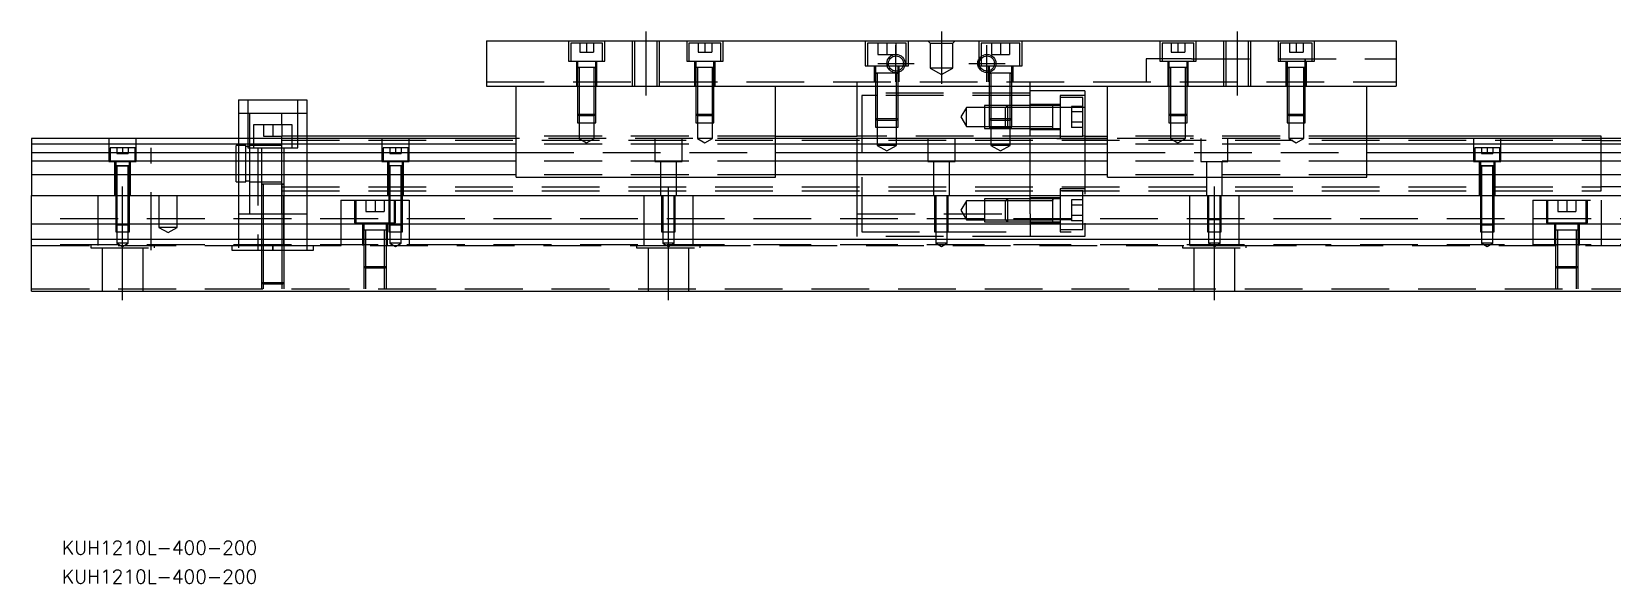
# Model space of a CAD drawing. Extents: x -8 to 590, y -295 to 102.
# Drawn here: x 0 to 347.5, y -295.2 to -174 of the extents above; entities that cross this region are included whole.
import ezdxf

# ---------------------------------------------------------------- set-up
doc = ezdxf.new("R2010")
doc.units = 0
doc.linetypes.add('CENTER', pattern=[50.8, 31.75, -6.35, 6.35, -6.35])
doc.linetypes.add('DASHED', pattern=[19.05, 12.7, -6.35])
doc.layers.get('0').update_dxf_attribs({"linetype": 'CONTINUOUS'})
doc.layers.add('CENTER', color=1, linetype='CENTER')
doc.styles.get("Standard").update_dxf_attribs({"font": 'txt.shx', "height": 3, "bigfont": 'bigfont.shx'})

# ---------------------------------------------------------------- blocks, each defined once
blk = doc.blocks.new('*U2')
at = {"color": 7, "linetype": 'CONTINUOUS'}
blk.add_text('KUH1210L-400-200', height=3, dxfattribs=at).set_placement((6.66, -295.21))
blk = doc.blocks.new('*U3')
at = {"color": 7, "linetype": 'CONTINUOUS'}
blk.add_text('KUH1210L-400-200', height=3, dxfattribs=at).set_placement((6.66, -288.87))

msp = doc.modelspace()

# ---------------------------------------------------------------- linework, layer by layer
at = {"color": 7, "linetype": 'CONTINUOUS'}
for p, q in [((100, -176), (100, -186)), ((100, -176), (300, -176)), ((300, -176), (300, -186)), ((100, -186), (300, -186)), ((106.5, -206), (106.5, -186)), ((163.5, -206), (163.5, -186)), ((219.5, -197), (219.5, -186)), ((231.5, -187), (219.5, -187)), ((231.5, -187), (231.5, -197)), ((236.5, -206), (236.5, -186)), ((293.5, -206), (293.5, -186)), ((45.5, -189), (45.5, -197.5)), ((45.5, -189), (60.5, -189)), ((60.5, -189), (60.5, -197.5)), ((224.5, -192.75), (224.5, -190.249994)), ((224.5, -195.250006), (224.5, -190.249994)), ((224.5, -195.250006), (224.5, -192.599968)), ((0, -197.5), (0, -198.752272)), ((106.5, -197.5), (0, -197.5)), ((106.5, -197), (60.5, -197)), ((236.5, -197.5), (163.5, -197.5)), ((214.1, -194.85), (219.5, -194.85)), ((231.5, -197), (236.5, -197)), ((345, -197), (293.5, -197)), ((400, -197.5), (293.5, -197.5)), ((345, -197.5), (345, -197)), ((106.5, -198.752272), (0, -198.752272)), ((0, -198.752272), (0, -200.52668)), ((0, -200.52668), (106.5, -200.52668)), ((0, -200.52668), (0, -202.423076)), ((236.5, -198.752272), (163.5, -198.752272)), ((163.5, -200.52668), (236.5, -200.52668)), ((400, -198.752272), (293.5, -198.752272)), ((293.5, -200.52668), (400, -200.52668)), ((0, -202.423076), (0, -205.477372)), ((106.5, -202.423076), (0, -202.423076)), ((236.5, -202.423076), (163.5, -202.423076)), ((400, -202.423076), (293.5, -202.423076)), ((106.5, -205.477372), (0, -205.477372)), ((0, -205.477372), (0, -210)), ((106.5, -206), (163.5, -206)), ((236.5, -205.477372), (163.5, -205.477372)), ((236.5, -206), (293.5, -206)), ((400, -205.477372), (293.5, -205.477372)), ((0, -216.3), (0, -210)), ((0, -210), (400, -210)), ((224.5, -213.25), (224.5, -210.749994)), ((224.5, -215.750006), (224.5, -210.749994)), ((224.5, -213.25), (224.5, -210.749994)), ((224.5, -215.750006), (224.5, -210.749994)), ((224.5, -215.35), (224.5, -211.15)), ((224.5, -215.750006), (224.5, -215.35)), ((400, -216.3), (0, -216.3)), ((0, -219.7), (0, -216.3)), ((0, -231), (0, -219.7)), ((400, -219.7), (0, -219.7)), ((0, -231), (400, -231))]:
    msp.add_line(p, q, dxfattribs=at)
at = {"color": 3, "linetype": 'DASHED'}
for p, q in [((118, -176), (118, -180.5)), ((125.5, -176.5), (118.5, -176.5)), ((118.5, -176.5), (118.5, -180.5)), ((120.5, -176.5), (120.5, -178.5)), ((122, -176.5), (122, -178.5)), ((123.5, -176.5), (123.5, -178.5)), ((125.5, -180.5), (125.5, -176.5)), ((126, -180.5), (126, -176)), ((132.000006, -176), (132.000006, -186)), ((132.5, -176), (132.5, -186)), ((137.5, -186), (137.5, -176)), ((137.999994, -186), (137.999994, -176)), ((144, -176), (144, -180.5)), ((151.5, -176.5), (144.5, -176.5)), ((144.5, -176.5), (144.5, -180.5)), ((146.5, -176.5), (146.5, -178.5)), ((148, -176.5), (148, -178.5)), ((149.5, -176.5), (149.5, -178.5)), ((151.5, -180.5), (151.5, -176.5)), ((152, -180.5), (152, -176)), ((183.25, -176), (183.25, -181.5)), ((192.25, -176.5), (183.75, -176.5)), ((183.75, -176.5), (183.75, -181.5)), ((186, -176.5), (186, -179)), ((188, -176.5), (188, -179)), ((190, -176.5), (190, -179)), ((192.25, -181.5), (192.25, -176.5)), ((192.75, -181.5), (192.75, -176)), ((197.5, -176.5), (197, -176)), ((197.5, -176.5), (197.5, -182)), ((197.5, -176.5), (202.5, -176.5)), ((202.5, -176.5), (203, -176)), ((202.5, -182), (202.5, -176.5)), ((208.25, -176), (208.25, -181.5)), ((217.25, -176.5), (208.75, -176.5)), ((208.75, -176.5), (208.75, -179.43875)), ((211, -176.5), (211, -179)), ((213, -176.5), (213, -179)), ((215, -176.5), (215, -179)), ((217.25, -181.5), (217.25, -176.5)), ((217.75, -181.5), (217.75, -176)), ((248, -176), (248, -180.5)), ((255.5, -176.5), (248.5, -176.5)), ((248.5, -176.5), (248.5, -180.5)), ((250.5, -176.5), (250.5, -178.5)), ((252, -176.5), (252, -178.5)), ((253.5, -176.5), (253.5, -178.5)), ((255.5, -180.5), (255.5, -176.5)), ((256, -180.5), (256, -176)), ((262.000006, -176), (262.000006, -186)), ((262.5, -176), (262.5, -186)), ((267.5, -186), (267.5, -176)), ((267.999994, -186), (267.999994, -176)), ((274, -176), (274, -180.5)), ((281.5, -176.5), (274.5, -176.5)), ((274.5, -176.5), (274.5, -180.5)), ((276.5, -176.5), (276.5, -178.5)), ((278, -176.5), (278, -178.5)), ((279.5, -176.5), (279.5, -178.5)), ((281.5, -180.5), (281.5, -176.5)), ((282, -180.5), (282, -176)), ((118, -180.5), (126, -180.5)), ((119.75, -180.5), (119.75, -186)), ((120, -180.5), (120, -181.9)), ((120.5, -178.5), (122, -178.5)), ((122, -178.5), (123.5, -178.5)), ((124, -181.9), (124, -180.5)), ((124.25, -186), (124.25, -180.5)), ((144, -180.5), (152, -180.5)), ((145.75, -180.5), (145.75, -186)), ((146, -180.5), (146, -181.9)), ((146.5, -178.5), (148, -178.5)), ((148, -178.5), (149.5, -178.5)), ((150, -181.9), (150, -180.5)), ((150.25, -186), (150.25, -180.5)), ((186, -179), (188, -179)), ((188, -179), (190, -179)), ((208.75, -179.43875), (208.75, -179.922968)), ((208.75, -179.922968), (208.75, -181.5)), ((211, -179), (213, -179)), ((213, -179), (215, -179)), ((245, -180), (245, -185)), ((255, -180), (245, -180)), ((248, -180.5), (256, -180.5)), ((249.75, -180.5), (249.75, -186)), ((250, -180.5), (250, -181.9)), ((250.5, -178.5), (252, -178.5)), ((252, -178.5), (253.5, -178.5)), ((254, -181.9), (254, -180.5)), ((254.25, -186), (254.25, -180.5)), ((255, -180), (300, -180)), ((274, -180.5), (282, -180.5)), ((275.75, -180.5), (275.75, -186)), ((276, -180.5), (276, -181.9)), ((276.5, -178.5), (278, -178.5)), ((278, -178.5), (279.5, -178.5)), ((280, -180.5), (280, -180)), ((280, -180), (280, -180.5)), ((280, -181.9), (280, -180.5)), ((280.25, -186), (280.25, -180.5)), ((124.000006, -181.9), (119.999994, -181.9)), ((124.000006, -181.9), (119.999994, -181.9)), ((124.000006, -181.9), (119.999994, -181.9)), ((120, -181.895), (120, -181.9)), ((120, -181.9), (120.216462, -181.9)), ((120.216708, -181.9), (120, -181.9)), ((120, -181.9), (120, -181.905)), ((120, -181.9), (120, -186)), ((123.783332, -181.9), (120.216708, -181.9)), ((120.35, -181.9), (120.35, -186)), ((123.65, -186), (123.65, -181.9)), ((124, -181.9), (123.783332, -181.9)), ((123.783538, -181.9), (124, -181.9)), ((124, -181.9), (124, -181.895)), ((124, -181.905), (124, -181.9)), ((124, -186), (124, -181.9)), ((150.000006, -181.9), (145.999994, -181.9)), ((146, -181.895), (146, -181.9)), ((146.216708, -181.9), (146, -181.9)), ((146, -181.9), (146, -181.905)), ((146, -181.9), (146, -186)), ((149.783332, -181.9), (146.216708, -181.9)), ((146.35, -181.9), (146.35, -186)), ((149.65, -186), (149.65, -181.9)), ((150, -181.9), (149.783332, -181.9)), ((150, -181.9), (150, -181.895)), ((150, -181.905), (150, -181.9)), ((150, -186), (150, -181.9)), ((183.25, -181.5), (192.75, -181.5)), ((185.25, -181.5), (185.25, -185)), ((190.500006, -183.1), (185.499994, -183.1)), ((190.500006, -183.1), (185.499994, -183.1)), ((185.5, -181.5), (185.5, -183.1)), ((185.5, -183.095), (185.5, -183.1)), ((185.5, -183.1), (185.757448, -183.1)), ((185.757468, -183.1), (185.5, -183.1)), ((185.5, -183.1), (185.5, -183.105)), ((185.5, -183.1), (185.5, -185)), ((190.013852, -183.1), (185.757468, -183.1)), ((185.9, -183.1), (185.9, -185)), ((190.242552, -183.1), (190.013852, -183.1)), ((190.1, -185), (190.1, -183.1)), ((190.5, -183.1), (190.242552, -183.1)), ((190.242602, -183.1), (190.5, -183.1)), ((190.5, -182.572418), (190.5, -181.5)), ((190.5, -182.936492), (190.5, -182.572418)), ((190.5, -183.1), (190.5, -182.936492)), ((190.5, -183.1), (190.5, -183.095)), ((190.5, -183.105), (190.5, -183.1)), ((190.5, -185), (190.5, -183.1)), ((190.75, -185), (190.75, -181.5)), ((202.5, -182), (197.5, -182)), ((197.5, -182), (200, -183.443376)), ((200, -183.443376), (202.5, -182)), ((208.25, -181.5), (217.75, -181.5)), ((210.25, -181.5), (210.25, -185)), ((215.500006, -183.1), (210.499994, -183.1)), ((215.500006, -183.1), (210.499994, -183.1)), ((210.5, -181.5), (210.5, -182.572418)), ((210.5, -182.572418), (210.5, -182.936492)), ((210.5, -182.936492), (210.5, -183.1)), ((210.5, -183.095), (210.5, -183.1)), ((210.5, -183.1), (210.757448, -183.1)), ((210.757468, -183.1), (210.5, -183.1)), ((210.5, -183.1), (210.5, -183.105)), ((210.5, -183.1), (210.5, -185)), ((215.242552, -183.1), (210.757468, -183.1)), ((210.9, -183.1), (210.9, -185)), ((215.1, -185), (215.1, -183.1)), ((215.5, -183.1), (215.242552, -183.1)), ((215.242602, -183.1), (215.5, -183.1)), ((215.5, -183.1), (215.5, -181.5)), ((215.5, -183.1), (215.5, -183.095)), ((215.5, -183.105), (215.5, -183.1)), ((215.5, -185), (215.5, -183.1)), ((215.75, -185), (215.75, -181.5)), ((254.000006, -181.9), (249.999994, -181.9)), ((254.000006, -181.9), (249.999994, -181.9)), ((254.000006, -181.9), (249.999994, -181.9)), ((254.000006, -181.9), (249.999994, -181.9)), ((250, -181.895), (250, -181.9)), ((250, -181.9), (250.216462, -181.9)), ((250.216708, -181.9), (250, -181.9)), ((250, -181.9), (250, -181.905)), ((250, -181.9), (250, -186)), ((253.783332, -181.9), (250.216708, -181.9)), ((250.35, -181.9), (250.35, -186)), ((253.65, -186), (253.65, -181.9)), ((254, -181.9), (253.783332, -181.9)), ((253.783538, -181.9), (254, -181.9)), ((254, -181.9), (254, -181.895)), ((254, -181.905), (254, -181.9)), ((254, -186), (254, -181.9)), ((280.000006, -181.9), (275.999994, -181.9)), ((280.000006, -181.9), (275.999994, -181.9)), ((280.000006, -181.9), (275.999994, -181.9)), ((280.000006, -181.9), (275.999994, -181.9)), ((276, -181.895), (276, -181.9)), ((276, -181.9), (276.216462, -181.9)), ((276.216708, -181.9), (276, -181.9)), ((276, -181.9), (276, -186)), ((276, -181.9), (276, -181.905)), ((279.783332, -181.9), (276.216708, -181.9)), ((276.35, -181.9), (276.35, -186)), ((279.65, -186), (279.65, -181.9)), ((280, -181.9), (279.783332, -181.9)), ((279.783538, -181.9), (280, -181.9)), ((280, -181.9), (280, -181.895)), ((280, -186), (280, -181.9)), ((280, -181.905), (280, -181.9)), ((100, -185), (300, -185)), ((120, -186), (120, -192.15)), ((120.000006, -186), (120.000002, -192.15)), ((120.35, -186), (120.35, -192.5)), ((123.65, -192.5), (123.65, -186)), ((123.999998, -192.15), (123.999994, -186)), ((124, -192.15), (124, -186)), ((146, -186), (146, -192.15)), ((146.000006, -186), (146.000002, -192.15)), ((146.35, -186), (146.35, -192.5)), ((149.65, -192.5), (149.65, -186)), ((149.999998, -192.15), (149.999994, -186)), ((150, -192.15), (150, -186)), ((181.5, -186), (181.5, -185)), ((219.5, -187.5), (181.5, -187.5)), ((185.5, -185), (185.5, -186)), ((185.5, -186), (185.5, -193.1)), ((185.500006, -185), (185.500006, -186)), ((185.500006, -186), (185.500006, -193.100006)), ((185.9, -185), (185.9, -186)), ((185.9, -186), (185.9, -193.5)), ((190.1, -193.5), (190.1, -185)), ((190.499994, -193.1), (190.499994, -185)), ((190.5, -193.1), (190.5, -185)), ((210.5, -185), (210.5, -193.1)), ((210.500006, -185), (210.500006, -193.1)), ((210.9, -185), (210.9, -193.5)), ((215.1, -193.5), (215.1, -185)), ((215.499994, -193.1), (215.499994, -185)), ((215.5, -193.1), (215.5, -185)), ((219.5, -186), (219.5, -185)), ((250, -186), (250, -192.15)), ((250.000006, -186), (250.000002, -192.15)), ((250.35, -186), (250.35, -192.5)), ((253.65, -192.5), (253.65, -186)), ((253.999998, -192.15), (253.999994, -186)), ((254, -192.15), (254, -186)), ((276, -186), (276, -192.15)), ((276.000006, -186), (276.000002, -192.15)), ((276.35, -186), (276.35, -192.5)), ((279.65, -192.5), (279.65, -186)), ((279.999998, -192.15), (279.999994, -186)), ((280, -192.15), (280, -186)), ((47.5, -189), (47.5, -199.5)), ((58.5, -199.5), (58.5, -189)), ((182.5, -188), (182.5, -206)), ((185.5, -188), (182.5, -188)), ((185.9, -188), (185.5, -188)), ((219.5, -188), (185.9, -188)), ((205.5, -190.65), (204.287564, -192.75)), ((205.5, -194.85), (205.5, -190.65)), ((209.5, -190.65), (205.5, -190.65)), ((214.5, -190.250002), (209.5, -190.250006)), ((209.5, -190.250006), (209.5, -195.249994)), ((214.1, -190.65), (209.5, -190.65)), ((214.5, -190.25), (214.1, -190.65)), ((214.1, -194.85), (214.1, -190.65)), ((219.5, -190.65), (214.1, -190.65)), ((214.5, -190.25), (214.5, -195.25)), ((219.5, -190.25), (214.5, -190.25)), ((219.5, -190.250006), (214.5, -190.250002)), ((226.1, -190), (219.5, -190)), ((224.5, -190.25), (219.5, -190.25)), ((225, -190.630684), (219.5, -190.630684)), ((224.5, -190.65), (219.5, -190.65)), ((224.5, -190.25), (224.495, -190.25)), ((224.5, -192.599968), (224.5, -190.249994)), ((224.5, -190.507468), (224.5, -190.25)), ((224.505, -190.25), (224.5, -190.25)), ((225, -190.25), (224.5, -190.25)), ((224.5, -192.599954), (224.5, -190.507468)), ((225.35, -190.25), (225, -190.25)), ((225.35, -190.630684), (225, -190.630684)), ((226.1, -190.25), (225.35, -190.25)), ((228.65, -190.630684), (225.35, -190.630684)), ((226.1, -188), (226.1, -197.5)), ((231.5, -188), (226.1, -188)), ((228.65, -188.5), (226.1, -188.5)), ((228.6, -190.440598), (228.6, -191.5953)), ((231.1, -190.440598), (228.6, -190.440598)), ((229, -188.5), (228.65, -188.5)), ((229, -190.630684), (228.65, -190.630684)), ((231.1, -188.5), (229, -188.5)), ((231.5, -190.630684), (229, -190.630684)), ((231.1, -197), (231.1, -188.5)), ((48, -192), (45.5, -192)), ((48, -197.5), (48, -192)), ((55, -192), (48, -192)), ((57.25, -194.5), (48.75, -194.5)), ((48.75, -194.5), (48.75, -197.5)), ((51, -194.5), (51, -197)), ((53, -194.5), (53, -197)), ((55, -194.5), (55, -192)), ((60.5, -192), (55, -192)), ((55, -194.5), (55, -197)), ((57.25, -197.5), (57.25, -194.5)), ((120, -192.15), (124, -192.15)), ((120, -192.15), (120.35, -192.5)), ((120.000002, -192.15), (120.000006, -194)), ((120.000006, -194), (123.999994, -194)), ((123.65, -192.5), (120.35, -192.5)), ((120.35, -192.5), (120.35, -194)), ((120.35, -194), (120.35, -197.5)), ((123.65, -192.5), (124, -192.15)), ((123.65, -194), (123.65, -192.5)), ((123.65, -197.5), (123.65, -194)), ((123.999994, -194), (123.999998, -192.15)), ((146, -192.15), (150, -192.15)), ((146, -192.15), (146.35, -192.5)), ((146.000002, -192.15), (146.000006, -194)), ((146.000006, -194), (149.999994, -194)), ((149.65, -192.5), (146.35, -192.5)), ((146.35, -192.5), (146.35, -194)), ((146.35, -194), (146.35, -197.5)), ((149.65, -192.5), (150, -192.15)), ((149.65, -194), (149.65, -192.5)), ((149.65, -197.5), (149.65, -194)), ((149.999994, -194), (149.999998, -192.15)), ((185.5, -193.1), (190.5, -193.1)), ((185.5, -193.1), (185.9, -193.5)), ((185.500006, -193.100006), (185.500006, -195)), ((190.1, -193.5), (185.9, -193.5)), ((185.9, -193.5), (185.9, -195)), ((190.1, -193.5), (190.5, -193.1)), ((190.1, -195), (190.1, -193.5)), ((190.499994, -195), (190.499994, -193.1)), ((204.287564, -192.75), (205.5, -194.85)), ((210.5, -193.1), (215.5, -193.1)), ((210.5, -193.1), (210.9, -193.5)), ((210.500006, -193.1), (210.500006, -195)), ((215.1, -193.5), (210.9, -193.5)), ((210.9, -193.5), (210.9, -195)), ((215.1, -193.5), (215.5, -193.1)), ((215.1, -195), (215.1, -193.5)), ((215.499994, -195), (215.499994, -193.1)), ((224.5, -192.95002), (224.5, -192.599954)), ((224.5, -194.992552), (224.5, -192.95002)), ((228.6, -191.5953), (228.6, -193.9047)), ((231.1, -191.5953), (228.6, -191.5953)), ((231.1, -193.9047), (228.6, -193.9047)), ((228.6, -193.9047), (228.6, -195.059402)), ((250, -192.15), (254, -192.15)), ((250, -192.15), (250.35, -192.5)), ((250.000002, -192.15), (250.000006, -194)), ((250.000006, -194), (253.999994, -194)), ((253.65, -192.5), (250.35, -192.5)), ((250.35, -192.5), (250.35, -194)), ((250.35, -194), (250.35, -197.5)), ((253.65, -192.5), (254, -192.15)), ((253.65, -194), (253.65, -192.5)), ((253.65, -197.5), (253.65, -194)), ((253.999994, -194), (253.999998, -192.15)), ((276, -192.15), (280, -192.15)), ((276, -192.15), (276.35, -192.5)), ((276.000002, -192.15), (276.000006, -194)), ((276.000006, -194), (279.999994, -194)), ((279.65, -192.5), (276.35, -192.5)), ((276.35, -192.5), (276.35, -194)), ((276.35, -194), (276.35, -197.5)), ((279.65, -192.5), (280, -192.15)), ((279.65, -194), (279.65, -192.5)), ((279.65, -197.5), (279.65, -194)), ((279.999994, -194), (279.999998, -192.15)), ((17, -197.5), (17, -202.5)), ((23, -202.5), (23, -197.5)), ((45.5, -197.5), (45.5, -210)), ((48, -203), (48, -197.5)), ((48.75, -197.5), (48.75, -199.5)), ((51, -197), (53, -197)), ((53, -197), (55, -197)), ((55, -197.5), (55, -197)), ((57.25, -197), (55, -197)), ((55, -199.5), (55, -197.5)), ((55, -197.875), (345, -197.875)), ((60.5, -197), (57.25, -197)), ((57.25, -199.5), (57.25, -197.5)), ((60.5, -197.5), (60.5, -210)), ((77, -197.5), (77, -202.5)), ((83, -202.5), (83, -197.5)), ((163.5, -197), (106.5, -197)), ((145.35, -197.5), (106.5, -197.5)), ((123.65, -197.5), (120.35, -197.5)), ((120.35, -197.5), (122, -198.452628)), ((122, -198.452628), (123.65, -197.5)), ((137, -197.5), (137, -202.5)), ((143, -202.5), (143, -197.5)), ((149.65, -197.5), (146.35, -197.5)), ((146.35, -197.5), (148, -198.452628)), ((148, -198.452628), (149.65, -197.5)), ((163.5, -197.5), (148.65, -197.5)), ((181.5, -210), (181.5, -197)), ((226.1, -197), (181.5, -197)), ((185.500006, -195), (190.499994, -195)), ((185.9, -195), (185.9, -199)), ((190.1, -199), (190.1, -195)), ((197, -197.5), (197, -202.5)), ((203, -202.5), (203, -197.5)), ((205.5, -194.85), (209.5, -194.85)), ((209.5, -194.85), (214.1, -194.85)), ((209.5, -195.249994), (214.5, -195.249998)), ((210.500006, -195), (215.499994, -195)), ((210.9, -195), (210.9, -199)), ((214.1, -194.85), (214.5, -195.25)), ((214.1, -194.85), (219.5, -194.85)), ((214.5, -195.249998), (219.5, -195.249994)), ((214.5, -195.25), (219.5, -195.249998)), ((215.1, -199), (215.1, -195)), ((219.5, -194.85), (224.5, -194.85)), ((219.5, -195.249998), (224.505, -195.25)), ((219.5, -195.5), (226.1, -195.5)), ((219.5, -210), (219.5, -197)), ((224.495, -195.25), (226.1, -195.25)), ((224.5, -195.25), (224.5, -194.992552)), ((225.35, -197.5), (236.5, -197.5)), ((226.1, -197), (231.1, -197)), ((231.1, -195.059402), (228.6, -195.059402)), ((251.35, -197.5), (228.65, -197.5)), ((231.5, -197), (231.1, -197)), ((231.5, -197), (231.5, -218)), ((293.5, -197), (236.5, -197)), ((253.65, -197.5), (250.35, -197.5)), ((250.35, -197.5), (252, -198.452628)), ((252, -198.452628), (253.65, -197.5)), ((293.5, -197.5), (254.65, -197.5)), ((257, -197.5), (257, -202.5)), ((263, -202.5), (263, -197.5)), ((279.65, -197.5), (276.35, -197.5)), ((276.35, -197.5), (278, -198.452628)), ((278, -198.452628), (279.65, -197.5)), ((317, -197.5), (317, -202.5)), ((323, -202.5), (323, -197.5)), ((345, -203), (345, -197.5)), ((350, -198), (345, -198)), ((22.75, -199.5), (17.25, -199.5)), ((17.25, -199.5), (17.25, -202.5)), ((18.75, -199.5), (18.75, -200.8)), ((18.75, -200.8), (20, -200.8)), ((20, -199.5), (20, -200.8)), ((20, -200.8), (21.25, -200.8)), ((21.25, -199.5), (21.25, -200.8)), ((22.75, -202.5), (22.75, -199.5)), ((26.25, -222), (26.25, -199.5)), ((45, -203), (45, -199)), ((45.5, -199), (45, -199)), ((47.1, -199), (45.5, -199)), ((47.1, -203), (47.1, -199)), ((48, -199.2), (47.1, -199.2)), ((47.5, -199.5), (58.5, -199.5)), ((48.75, -199), (48, -199)), ((55, -199), (48.75, -199)), ((49.75, -199.5), (49.75, -222)), ((50.5, -199.5), (50.5, -207.5)), ((55, -203), (55, -199.5)), ((55.5, -207.5), (55.5, -199.5)), ((82.75, -199.5), (77.25, -199.5)), ((77.25, -199.5), (77.25, -202.5)), ((78.75, -199.5), (78.75, -200.8)), ((78.75, -200.8), (80, -200.8)), ((80, -199.5), (80, -200.8)), ((80, -200.8), (81.25, -200.8)), ((81.25, -199.5), (81.25, -200.8)), ((82.75, -202.5), (82.75, -199.5)), ((163.5, -198.752272), (106.5, -198.752272)), ((106.5, -200.52668), (163.5, -200.52668)), ((190.1, -199), (185.9, -199)), ((185.9, -199), (188, -200.212436)), ((188, -200.212436), (190.1, -199)), ((215.1, -199), (210.9, -199)), ((210.9, -199), (213, -200.212436)), ((213, -200.212436), (215.1, -199)), ((293.5, -198.752272), (236.5, -198.752272)), ((236.5, -200.52668), (293.5, -200.52668)), ((322.75, -199.5), (317.25, -199.5)), ((317.25, -199.5), (317.25, -202.5)), ((318.75, -199.5), (318.75, -200.8)), ((318.75, -200.8), (320, -200.8)), ((320, -199.5), (320, -200.8)), ((320, -200.8), (321.25, -200.8)), ((321.25, -199.5), (321.25, -200.8)), ((322.75, -202.5), (322.75, -199.5)), ((17, -202.5), (23, -202.5)), ((18.25, -202.5), (18.25, -210)), ((21.500006, -203.5), (18.499994, -203.5)), ((19.998804, -203.5), (18.499994, -203.5)), ((21.500006, -203.5), (18.499994, -203.5)), ((19.998804, -203.5), (18.499994, -203.5)), ((18.5, -202.5), (18.5, -203.5)), ((18.5, -203.495), (18.5, -203.5)), ((18.5, -203.5), (18.62467, -203.5)), ((18.624678, -203.5), (18.5, -203.5)), ((18.5, -203.5), (18.62467, -203.5)), ((18.624678, -203.5), (18.5, -203.5)), ((18.5, -203.5), (18.5, -203.505)), ((18.5, -203.5), (18.5, -210)), ((18.62467, -203.5), (21.375392, -203.5)), ((18.62467, -203.5), (21.375392, -203.5)), ((19.998804, -203.5), (18.624678, -203.5)), ((19.998804, -203.5), (18.624678, -203.5)), ((18.75, -203.5), (18.75, -210)), ((21.500006, -203.5), (19.998804, -203.5)), ((21.500006, -203.5), (19.998804, -203.5)), ((21.37533, -203.5), (19.998804, -203.5)), ((21.37533, -203.5), (19.998804, -203.5)), ((21.25, -210), (21.25, -203.5)), ((21.5, -203.5), (21.37533, -203.5)), ((21.5, -203.5), (21.37533, -203.5)), ((21.375392, -203.5), (21.5, -203.5)), ((21.375392, -203.5), (21.5, -203.5)), ((21.5, -203.5), (21.5, -202.5)), ((21.5, -203.5), (21.5, -203.495)), ((21.5, -203.505), (21.5, -203.5)), ((21.5, -210), (21.5, -203.5)), ((21.75, -210), (21.75, -202.5)), ((45, -207), (45, -203)), ((47.1, -207), (47.1, -203)), ((48, -210), (48, -203)), ((55, -207.500302), (55, -203)), ((77, -202.5), (83, -202.5)), ((78.25, -202.5), (78.25, -210)), ((79.998804, -203.5), (78.499994, -203.5)), ((79.998804, -203.5), (78.499994, -203.5)), ((78.5, -202.5), (78.5, -203.5)), ((78.5, -203.495), (78.5, -203.5)), ((78.624678, -203.5), (78.5, -203.5)), ((78.624678, -203.5), (78.5, -203.5)), ((78.5, -203.5), (78.5, -203.505)), ((78.5, -203.5), (78.5, -210)), ((79.998804, -203.5), (78.624678, -203.5)), ((79.998804, -203.5), (78.624678, -203.5)), ((78.75, -203.5), (78.75, -210)), ((81.500006, -203.5), (79.998804, -203.5)), ((81.500006, -203.5), (79.998804, -203.5)), ((81.37533, -203.5), (79.998804, -203.5)), ((81.37533, -203.5), (79.998804, -203.5)), ((81.25, -210), (81.25, -203.5)), ((81.5, -203.5), (81.37533, -203.5)), ((81.5, -203.5), (81.37533, -203.5)), ((81.5, -203.5), (81.5, -202.5)), ((81.5, -203.5), (81.5, -203.495)), ((81.5, -203.505), (81.5, -203.5)), ((81.5, -210), (81.5, -203.5)), ((81.75, -210), (81.75, -202.5)), ((163.5, -202.423076), (106.5, -202.423076)), ((137, -202.5), (143, -202.5)), ((138.25, -202.5), (138.25, -210)), ((141.75, -210), (141.75, -202.5)), ((197, -202.5), (203, -202.5)), ((198.25, -202.5), (198.25, -210)), ((201.75, -210), (201.75, -202.5)), ((293.5, -202.423076), (236.5, -202.423076)), ((257, -202.5), (263, -202.5)), ((258.25, -202.5), (258.25, -210)), ((261.75, -210), (261.75, -202.5)), ((317, -202.5), (323, -202.5)), ((318.25, -202.5), (318.25, -210)), ((321.500006, -203.5), (318.499994, -203.5)), ((319.998804, -203.5), (318.499994, -203.5)), ((319.998804, -203.5), (318.499994, -203.5)), ((318.5, -202.5), (318.5, -203.5)), ((318.5, -203.495), (318.5, -203.5)), ((318.5, -203.5), (318.62467, -203.5)), ((318.624678, -203.5), (318.5, -203.5)), ((318.624678, -203.5), (318.5, -203.5)), ((318.5, -203.5), (318.5, -203.505)), ((318.5, -203.5), (318.5, -210)), ((318.62467, -203.5), (321.375392, -203.5)), ((319.998804, -203.5), (318.624678, -203.5)), ((319.998804, -203.5), (318.624678, -203.5)), ((318.75, -203.5), (318.75, -210)), ((321.500006, -203.5), (319.998804, -203.5)), ((321.500006, -203.5), (319.998804, -203.5)), ((321.37533, -203.5), (319.998804, -203.5)), ((321.37533, -203.5), (319.998804, -203.5)), ((321.25, -210), (321.25, -203.5)), ((321.5, -203.5), (321.37533, -203.5)), ((321.5, -203.5), (321.37533, -203.5)), ((321.375392, -203.5), (321.5, -203.5)), ((321.5, -203.5), (321.5, -202.5)), ((321.5, -203.5), (321.5, -203.495)), ((321.5, -203.505), (321.5, -203.5)), ((321.5, -210), (321.5, -203.5)), ((321.75, -210), (321.75, -202.5)), ((345, -209), (345, -203)), ((45, -207), (45.5, -207)), ((45.5, -207), (47.1, -207)), ((47.1, -206.8), (48, -206.8)), ((48, -207), (50.5, -207)), ((55.500006, -207.5), (50.499994, -207.5)), ((55.500006, -207.5), (50.499994, -207.5)), ((50.5, -207), (55, -207)), ((50.5, -207.495), (50.5, -207.5)), ((50.5, -207.5), (50.757448, -207.5)), ((50.757468, -207.5), (50.5, -207.5)), ((50.5, -207.5), (50.5, -207.505)), ((50.5, -207.5), (50.5, -210)), ((55.242552, -207.5), (50.757468, -207.5)), ((50.9, -207.5), (50.9, -210)), ((55, -210), (55, -207.500302)), ((55, -208.125), (345, -208.125)), ((55.1, -210), (55.1, -207.5)), ((55.5, -207.5), (55.242552, -207.5)), ((55.242602, -207.5), (55.5, -207.5)), ((55.5, -207.5), (55.5, -207.495)), ((55.5, -207.505), (55.5, -207.5)), ((55.5, -210), (55.5, -207.5)), ((163.5, -205.477372), (106.5, -205.477372)), ((182.5, -206), (182.5, -210)), ((226.1, -208.5), (226.1, -218)), ((231.5, -208.5), (226.1, -208.5)), ((293.5, -205.477372), (236.5, -205.477372)), ((345, -208), (350, -208)), ((14.638098, -221), (14.638098, -210)), ((18.5, -210), (18.5, -216.25)), ((18.500006, -210), (18.500006, -216.250006)), ((18.75, -210), (18.75, -216.3)), ((21.25, -216.3), (21.25, -210)), ((21.499994, -216.250006), (21.499994, -210)), ((21.5, -216.25), (21.5, -210)), ((28, -210), (28, -217)), ((32, -217), (32, -210)), ((45.5, -210), (45.5, -216.3)), ((48, -214), (48, -210)), ((50.5, -210), (50.5, -216.3)), ((50.9, -210), (50.9, -216.3)), ((55, -209), (345, -209)), ((55, -214), (55, -210)), ((55.1, -216.3), (55.1, -210)), ((55.361902, -210), (55.361902, -221)), ((55.5, -216.3), (55.5, -210)), ((60.5, -210), (60.5, -216.3)), ((68, -211), (68, -216.3)), ((68, -211), (78.5, -211)), ((71, -211), (71, -216)), ((71.25, -211), (71.25, -216)), ((73.5, -211), (73.5, -213.5)), ((75.5, -211), (75.5, -213.5)), ((77.5, -211), (77.5, -213.5)), ((78.5, -210), (78.5, -216.25)), ((78.5, -211), (78.75, -211)), ((78.500006, -210), (78.500006, -216.250006)), ((78.75, -210), (78.75, -216.3)), ((78.75, -211), (81.25, -211)), ((79.75, -216), (79.75, -211)), ((80, -216), (80, -211)), ((81.25, -216.3), (81.25, -210)), ((81.25, -211), (81.5, -211)), ((81.499994, -216.250006), (81.499994, -210)), ((81.5, -216.25), (81.5, -210)), ((81.5, -211), (83, -211)), ((83, -211), (83, -216.3)), ((134.638098, -221), (134.638098, -210)), ((138.500006, -210), (138.500006, -216.3)), ((138.75, -210), (138.75, -218)), ((141.25, -218), (141.25, -210)), ((141.499994, -216.3), (141.499994, -210)), ((145.361902, -210), (145.361902, -221)), ((181.5, -214), (181.5, -210)), ((182.5, -210), (182.5, -216.3)), ((198.500006, -210), (198.500006, -216.3)), ((198.75, -210), (198.75, -218)), ((201.25, -218), (201.25, -210)), ((201.499994, -216.3), (201.499994, -210)), ((205.5, -211.15), (204.287564, -213.25)), ((205.5, -215.35), (205.5, -211.15)), ((209.5, -211.15), (205.5, -211.15)), ((214.5, -210.750002), (209.5, -210.750006)), ((209.5, -210.750006), (209.5, -215.749994)), ((214.1, -211.15), (209.5, -211.15)), ((214.5, -210.75), (214.1, -211.15)), ((214.1, -215.35), (214.1, -211.15)), ((219.5, -211.15), (214.1, -211.15)), ((214.5, -210.75), (214.5, -215.75)), ((219.5, -210.75), (214.5, -210.75)), ((219.5, -210.750006), (214.5, -210.750002)), ((219.5, -214), (219.5, -210)), ((226.1, -210.5), (219.5, -210.5)), ((224.505, -210.75), (219.5, -210.75)), ((224.5, -211.15), (219.5, -211.15)), ((226.1, -210.75), (224.495, -210.75)), ((224.5, -210.75), (224.5, -211.007448)), ((224.5, -211.007468), (224.5, -210.75)), ((224.5, -210.75), (224.5, -211.007448)), ((224.5, -211.007468), (224.5, -210.75)), ((224.5, -213.099954), (224.5, -211.007468)), ((231.1, -209), (226.1, -209)), ((228.6, -210.940598), (228.6, -212.0953)), ((231.1, -210.940598), (228.6, -210.940598)), ((231.1, -210), (231.1, -209)), ((231.1, -216.3), (231.1, -210)), ((254.638098, -221), (254.638098, -210)), ((258.500006, -210), (258.500006, -216.3)), ((258.75, -210), (258.75, -218)), ((261.25, -218), (261.25, -210)), ((261.499994, -216.3), (261.499994, -210)), ((265.361902, -210), (265.361902, -221)), ((318.5, -210), (318.5, -216.25)), ((318.500006, -210), (318.500006, -216.250006)), ((318.75, -210), (318.75, -216.3)), ((321.25, -216.3), (321.25, -210)), ((321.499994, -216.250006), (321.499994, -210)), ((321.5, -216.25), (321.5, -210)), ((330, -211), (330, -216.3)), ((330, -211), (345, -211)), ((333, -211), (333, -216)), ((333.25, -211), (333.25, -216)), ((335.5, -211), (335.5, -213.5)), ((337.5, -211), (337.5, -213.5)), ((339.5, -211), (339.5, -213.5)), ((341.75, -216), (341.75, -211)), ((342, -216), (342, -211)), ((345, -211), (345, -216.3)), ((400, -215.15), (0, -215.15)), ((45.5, -214), (48, -214)), ((48, -214), (50.5, -214)), ((50.5, -214), (50.9, -214)), ((50.9, -214), (55, -214)), ((55, -214), (60.5, -214)), ((73.5, -213.5), (75.5, -213.5)), ((75.5, -213.5), (77.5, -213.5)), ((181.5, -214), (219.5, -214)), ((181.5, -216.3), (181.5, -214)), ((204.287564, -213.25), (205.5, -215.35)), ((205.5, -215.35), (209.5, -215.35)), ((209.5, -215.35), (214.1, -215.35)), ((214.1, -215.35), (219.5, -215.35)), ((214.1, -215.35), (214.5, -215.75)), ((219.5, -214), (219.5, -216.3)), ((219.5, -215.35), (224.5, -215.35)), ((228.500006, -215.369316), (219.5, -215.369316)), ((224.5, -215.492552), (224.5, -213.099954)), ((231.1, -212.0953), (228.6, -212.0953)), ((228.6, -212.0953), (228.6, -214.4047)), ((228.6, -214.4047), (228.6, -215.559402)), ((231.1, -214.4047), (228.6, -214.4047)), ((261.5, -215.369316), (258.500006, -215.369316)), ((335.5, -213.5), (337.5, -213.5)), ((337.5, -213.5), (339.5, -213.5)), ((18.5, -216.25), (21.5, -216.25)), ((18.5, -216.25), (18.55, -216.3)), ((18.500006, -216.250006), (18.500006, -216.3)), ((18.500006, -216.3), (18.500006, -218)), ((18.500006, -218), (21.499994, -218)), ((18.55, -216.3), (18.75, -216.5)), ((18.75, -216.3), (18.75, -216.5)), ((21.25, -216.5), (18.75, -216.5)), ((18.75, -216.5), (18.75, -218)), ((18.75, -218), (18.75, -220.5)), ((21.25, -216.5), (21.25, -216.3)), ((21.25, -216.5), (21.45, -216.3)), ((21.25, -218), (21.25, -216.5)), ((21.25, -220.5), (21.25, -218)), ((21.45, -216.3), (21.5, -216.25)), ((21.499994, -216.3), (21.499994, -216.250006)), ((21.499994, -218), (21.499994, -216.3)), ((32, -217), (28, -217)), ((28, -217), (30, -218.1547)), ((30, -218.1547), (32, -217)), ((45.5, -216.3), (45.5, -219.7)), ((50.5, -216.3), (50.5, -219.7)), ((50.9, -216.3), (50.9, -219.7)), ((55.1, -219.7), (55.1, -216.3)), ((55.5, -219.7), (55.5, -216.3)), ((60.5, -216.3), (60.5, -219.7)), ((68, -216.3), (68, -219.7)), ((71, -216), (80, -216)), ((72.75, -216), (72.75, -221)), ((78.000006, -217.6), (72.999994, -217.6)), ((73, -216), (73, -216.3)), ((73, -216.3), (73, -217.6)), ((73, -217.595), (73, -217.6)), ((73.257468, -217.6), (73, -217.6)), ((73, -217.6), (73, -217.605)), ((73, -217.6), (73, -219.7)), ((77.742552, -217.6), (73.257468, -217.6)), ((73.4, -217.6), (73.4, -219.7)), ((77.6, -219.7), (77.6, -217.6)), ((78, -217.6), (77.742552, -217.6)), ((78, -216.3), (78, -216)), ((78, -217.6), (78, -216.3)), ((78, -217.6), (78, -217.595)), ((78, -217.605), (78, -217.6)), ((78, -219.7), (78, -217.6)), ((78.25, -221), (78.25, -216)), ((78.5, -216.25), (81.5, -216.25)), ((78.5, -216.25), (78.55, -216.3)), ((78.500006, -216.250006), (78.500006, -216.3)), ((78.500006, -216.3), (78.500006, -218)), ((78.500006, -218), (81.499994, -218)), ((78.55, -216.3), (78.75, -216.5)), ((78.75, -216.3), (78.75, -216.5)), ((81.25, -216.5), (78.75, -216.5)), ((78.75, -216.5), (78.75, -218)), ((78.75, -218), (78.75, -220.5)), ((81.25, -216.5), (81.25, -216.3)), ((81.25, -216.5), (81.45, -216.3)), ((81.25, -218), (81.25, -216.5)), ((81.25, -220.5), (81.25, -218)), ((81.45, -216.3), (81.5, -216.25)), ((81.499994, -216.3), (81.499994, -216.250006)), ((81.499994, -218), (81.499994, -216.3)), ((83, -216.3), (83, -219.7)), ((138.500006, -216.3), (138.500006, -218)), ((138.500006, -218), (141.499994, -218)), ((138.75, -218), (138.75, -220.5)), ((141.25, -220.5), (141.25, -218)), ((141.499994, -218), (141.499994, -216.3)), ((219.5, -216.275918), (181.5, -216.275918)), ((181.5, -219), (181.5, -216.3)), ((182.5, -216.3), (182.5, -218)), ((182.5, -218), (219.5, -218)), ((198.500006, -216.3), (198.500006, -218)), ((198.500006, -218), (201.499994, -218)), ((198.75, -218), (198.75, -220.5)), ((201.25, -220.5), (201.25, -218)), ((201.499994, -218), (201.499994, -216.3)), ((209.5, -215.749994), (214.5, -215.749998)), ((214.5, -215.749998), (219.5, -215.749994)), ((214.5, -215.75), (219.5, -215.75)), ((219.5, -215.75), (224.5, -215.75)), ((219.5, -216), (226.1, -216)), ((219.5, -216.3), (219.5, -219)), ((224.495, -215.75), (224.5, -215.75)), ((224.5, -215.75), (224.5, -215.492552)), ((224.5, -215.75), (224.505, -215.75)), ((224.5, -215.75), (226.1, -215.75)), ((226.1, -217.5), (228.500006, -217.5)), ((226.1, -218), (228.500006, -218)), ((228.500006, -217.5), (231.1, -217.5)), ((231.1, -215.559402), (228.6, -215.559402)), ((231.1, -217.5), (231.1, -216.3)), ((231.5, -218), (231.5, -219)), ((258.500006, -216.3), (258.500006, -218)), ((258.500006, -218), (261.499994, -218)), ((258.75, -218), (258.75, -220.5)), ((261.25, -220.5), (261.25, -218)), ((261.499994, -218), (261.499994, -216.3)), ((318.5, -216.25), (321.5, -216.25)), ((318.5, -216.25), (318.55, -216.3)), ((318.500006, -216.250006), (318.500006, -216.3)), ((318.500006, -216.3), (318.500006, -218)), ((318.500006, -218), (321.499994, -218)), ((318.55, -216.3), (318.75, -216.5)), ((318.75, -216.3), (318.75, -216.5)), ((321.25, -216.5), (318.75, -216.5)), ((318.75, -216.5), (318.75, -218)), ((318.75, -218), (318.75, -220.5)), ((321.25, -216.5), (321.25, -216.3)), ((321.25, -216.5), (321.45, -216.3)), ((321.25, -218), (321.25, -216.5)), ((321.25, -220.5), (321.25, -218)), ((321.45, -216.3), (321.5, -216.25)), ((321.499994, -216.3), (321.499994, -216.250006)), ((321.499994, -218), (321.499994, -216.3)), ((330, -216.3), (330, -219.7)), ((333, -216), (342, -216)), ((334.75, -216), (334.75, -221)), ((340.000006, -217.6), (334.999994, -217.6)), ((340.000006, -217.6), (334.999994, -217.6)), ((335, -216), (335, -216.3)), ((335, -216.3), (335, -217.6)), ((335, -217.595), (335, -217.6)), ((335.257468, -217.6), (335, -217.6)), ((335, -217.6), (335, -217.605)), ((335, -217.6), (335, -219.7)), ((339.742552, -217.6), (335.257468, -217.6)), ((335.4, -217.6), (335.4, -219.7)), ((339.6, -219.7), (339.6, -217.6)), ((340, -217.6), (339.742552, -217.6)), ((340, -216.3), (340, -216)), ((340, -217.6), (340, -216.3)), ((340, -217.6), (340, -217.595)), ((340, -217.605), (340, -217.6)), ((340, -219.7), (340, -217.6)), ((340.25, -221), (340.25, -216)), ((345, -216.3), (345, -219.7)), ((400, -220.85), (0, -220.85)), ((0, -221), (44.638098, -221)), ((13, -221), (13, -221.5)), ((13, -221.5), (27, -221.5)), ((15.5, -221.5), (15.5, -231)), ((21.25, -220.5), (18.75, -220.5)), ((18.75, -220.5), (20, -221.221688)), ((20, -221.221688), (21.25, -220.5)), ((24.5, -231), (24.5, -221.5)), ((27, -221.5), (27, -221)), ((44, -221), (44, -222)), ((44, -222), (53, -222)), ((44.638098, -221), (55.361902, -221)), ((45.5, -219.7), (45.5, -221)), ((45.5, -221), (45.5, -221.5)), ((50.5, -219.7), (50.5, -221)), ((50.5, -221), (50.5, -222)), ((50.5, -222), (50.5, -229.1)), ((50.500006, -222), (50.500006, -229.100006)), ((50.9, -219.7), (50.9, -221)), ((50.9, -221), (50.9, -222)), ((50.9, -222), (50.9, -229.5)), ((53, -221), (53, -222)), ((53, -222), (53, -221)), ((53, -222), (62, -222)), ((55.1, -221), (55.1, -219.7)), ((55.1, -222), (55.1, -221)), ((55.1, -229.5), (55.1, -222)), ((55.361902, -221), (134.638098, -221)), ((55.499994, -229.100006), (55.499994, -222)), ((55.5, -221), (55.5, -219.7)), ((55.5, -222), (55.5, -221)), ((55.5, -229.1), (55.5, -222)), ((60.5, -219.7), (60.5, -222)), ((62, -222), (62, -221)), ((68, -219.7), (68, -221)), ((73, -219.7), (73, -221)), ((73, -221), (73, -225.6)), ((73.000006, -221), (73.000006, -225.600006)), ((73.4, -219.7), (73.4, -221)), ((73.4, -221), (73.4, -226)), ((77.6, -221), (77.6, -219.7)), ((77.6, -226), (77.6, -221)), ((77.999994, -225.600006), (77.999994, -221)), ((78, -221), (78, -219.7)), ((78, -225.6), (78, -221)), ((81.25, -220.5), (78.75, -220.5)), ((78.75, -220.5), (80, -221.221688)), ((80, -221.221688), (81.25, -220.5)), ((83, -219.7), (83, -221)), ((133, -221), (133, -221.5)), ((133, -221.5), (147, -221.5)), ((134.638098, -221), (145.361902, -221)), ((135.5, -221.5), (135.5, -231)), ((141.25, -220.5), (138.75, -220.5)), ((138.75, -220.5), (140, -221.221688)), ((140, -221.221688), (141.25, -220.5)), ((144.5, -231), (144.5, -221.5)), ((145.361902, -221), (254.638098, -221)), ((147, -221.5), (147, -221)), ((219.5, -219), (181.5, -219)), ((201.25, -220.5), (198.75, -220.5)), ((198.75, -220.5), (200, -221.221688)), ((200, -221.221688), (201.25, -220.5)), ((231.5, -219), (219.5, -219)), ((253, -221), (253, -221.5)), ((253, -221.5), (267, -221.5)), ((254.638098, -221), (265.361902, -221)), ((255.5, -221.5), (255.5, -231)), ((261.25, -220.5), (258.75, -220.5)), ((258.75, -220.5), (260, -221.221688)), ((260, -221.221688), (261.25, -220.5)), ((264.5, -231), (264.5, -221.5)), ((265.361902, -221), (344.638098, -221)), ((267, -221.5), (267, -221)), ((321.25, -220.5), (318.75, -220.5)), ((318.75, -220.5), (320, -221.221688)), ((320, -221.221688), (321.25, -220.5)), ((330, -219.7), (330, -221)), ((335, -219.7), (335, -221)), ((335, -221), (335, -225.6)), ((335.000006, -221), (335.000006, -225.600006)), ((335.4, -219.7), (335.4, -221)), ((335.4, -221), (335.4, -226)), ((339.6, -221), (339.6, -219.7)), ((339.6, -226), (339.6, -221)), ((339.999994, -225.600006), (339.999994, -221)), ((340, -221), (340, -219.7)), ((340, -225.6), (340, -221)), ((344.638098, -221), (355.361902, -221)), ((345, -219.7), (345, -221)), ((73, -225.6), (78, -225.6)), ((73, -225.6), (73.4, -226)), ((73.000006, -225.600006), (73.000006, -230.5)), ((77.6, -226), (78, -225.6)), ((77.999994, -230.5), (77.999994, -225.600006)), ((335, -225.6), (340, -225.6)), ((335, -225.6), (335.4, -226)), ((335.000006, -225.600006), (335.000006, -230.5)), ((339.6, -226), (340, -225.6)), ((339.999994, -230.5), (339.999994, -225.600006)), ((50.5, -229.1), (55.5, -229.1)), ((50.5, -229.1), (50.9, -229.5)), ((50.500006, -229.100006), (50.500006, -230.5)), ((55.1, -229.5), (55.5, -229.1)), ((55.499994, -230.5), (55.499994, -229.100006)), ((77.6, -226), (73.4, -226)), ((73.4, -226), (73.4, -230.5)), ((77.6, -230.5), (77.6, -226)), ((339.6, -226), (335.4, -226)), ((335.4, -226), (335.4, -230.5)), ((339.6, -230.5), (339.6, -226)), ((0, -230.5), (400, -230.5)), ((55.1, -229.5), (50.9, -229.5)), ((50.9, -229.5), (50.9, -230.5)), ((55.1, -230.5), (55.1, -229.5))]:
    msp.add_line(p, q, dxfattribs=at)
at = {"color": 3, "linetype": 'CONTINUOUS'}
for centre in [(190, -181), (210, -181)]:
    msp.add_circle(centre, 2, dxfattribs=at)
at = {"color": 7, "linetype": 'CONTINUOUS'}
for centre in [(190, -181), (210, -181)]:
    msp.add_circle(centre, 1.65, dxfattribs=at)
at = {"layer": 'CENTER', "color": 1, "linetype": 'CENTER'}
for p, q in [((135, -174), (135, -188)), ((190, -185), (190, -177)), ((200, -174), (200, -185.443376)), ((210, -185), (210, -177)), ((265, -174), (265, -188)), ((186, -181), (194, -181)), ((206, -181), (214, -181)), ((20, -233), (20, -208)), ((140, -233), (140, -208)), ((260, -233), (260, -208))]:
    msp.add_line(p, q, dxfattribs=at)
at = {"layer": 'CENTER', "color": 7, "linetype": 'CONTINUOUS'}
for p, q in [((181.5, -197), (181.5, -186)), ((163.5, -197), (181.5, -197))]:
    msp.add_line(p, q, dxfattribs=at)

# ---------------------------------------------------------------- block references
at = {"color": 7, "linetype": 'CONTINUOUS'}
for name in ['*U3', '*U2']:
    msp.add_blockref(name, (0, 0), dxfattribs=at)

doc.saveas('drawing.dxf')
